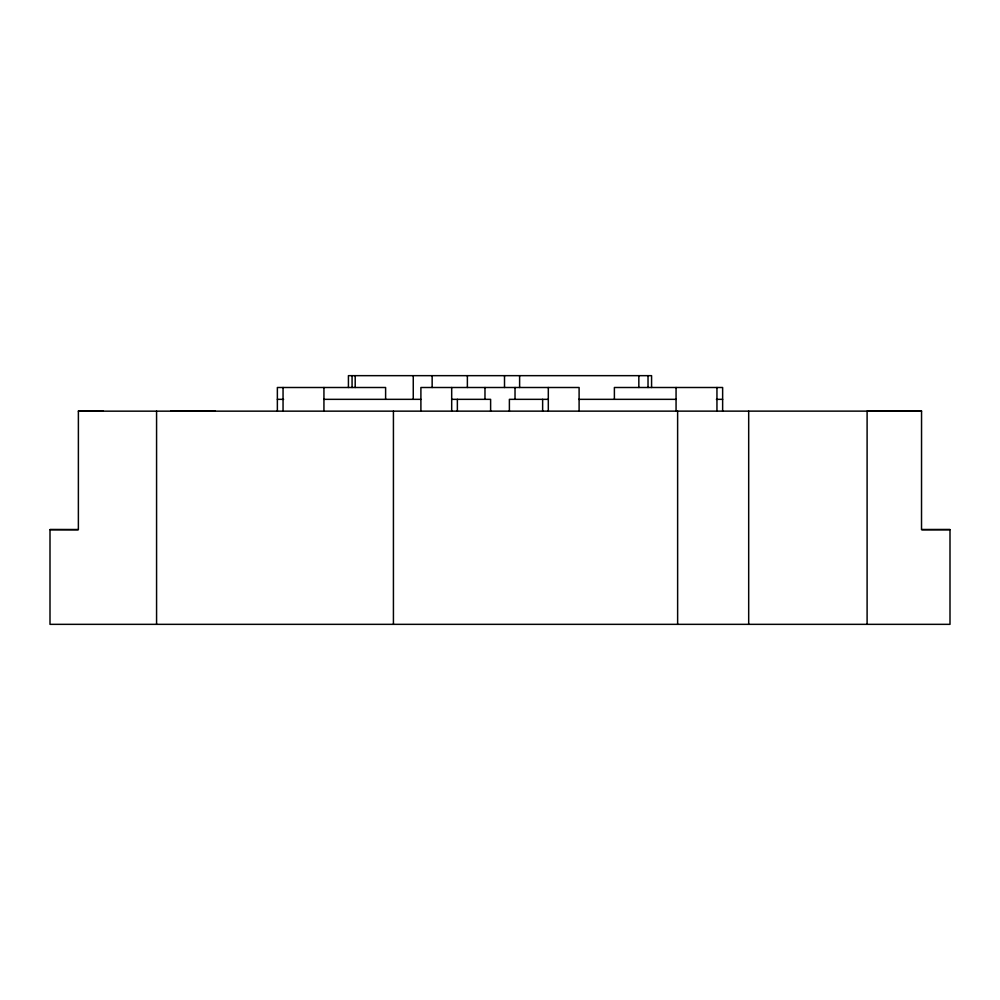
<?xml version="1.0" encoding="UTF-8"?>
<svg xmlns="http://www.w3.org/2000/svg" width="1000" height="1000" viewBox="0 0 1000 1000"><rect width="100%" height="100%" fill="white"/><g stroke="black" fill="none" stroke-linecap="round" stroke-linejoin="round"><path stroke-width="1.5" d="M103.162 411.062L78.388 411.062L78.375 529.663L50 529.6L50 624.338L950 624.338L950 529.6L921.925 529.6M156.575 624.338L156.575 411.188M867.1 624.338L867.1 411.188L921.55 411.125L921.525 529.637L950 529.6M921.55 411.125L78.388 411.163M277.362 399.338L283.612 399.338M323.938 399.338L420.9 399.338M451.688 399.338L490.613 399.338L490.613 411.188M548.312 399.338L509.387 399.338L509.387 411.188M578.775 399.338L676.062 399.338M716.388 399.338L722.638 399.338M170.775 411.075L215.312 411.087M50 529.6L78.075 529.6M748.688 411.188L748.688 624.338M722.638 411.188L722.638 387.5L614.388 387.5L614.388 399.338M716.95 387.5L716.95 411.188M677.625 411.188L677.638 624.338M676.062 387.5L676.062 411.188M651.575 387.5L651.575 375.662L348.425 375.662L348.425 387.5M648.025 375.662L648.025 387.5M638.837 375.662L638.837 387.5M579.1 411.188L579.1 387.5L420.9 387.5L420.9 411.188M548.312 387.5L548.312 411.188M542.638 399.338L542.638 411.188M519.612 375.662L519.612 387.5M515.025 387.5L515.025 399.338M504.513 375.662L504.513 387.5M484.975 387.5L484.975 399.338M467.375 375.662L467.375 387.5M457.362 399.338L457.362 411.188M451.688 387.5L451.688 411.188M432.15 375.662L432.15 387.5M413.263 375.662L413.263 399.338M393.425 411.188L393.425 624.338M385.613 399.338L385.613 387.5L277.362 387.5L277.362 411.188M355.2 375.662L355.2 387.5M352.075 375.662L352.075 387.5M323.938 387.5L323.938 411.188M283.05 387.5L283.05 411.188"/></g></svg>
